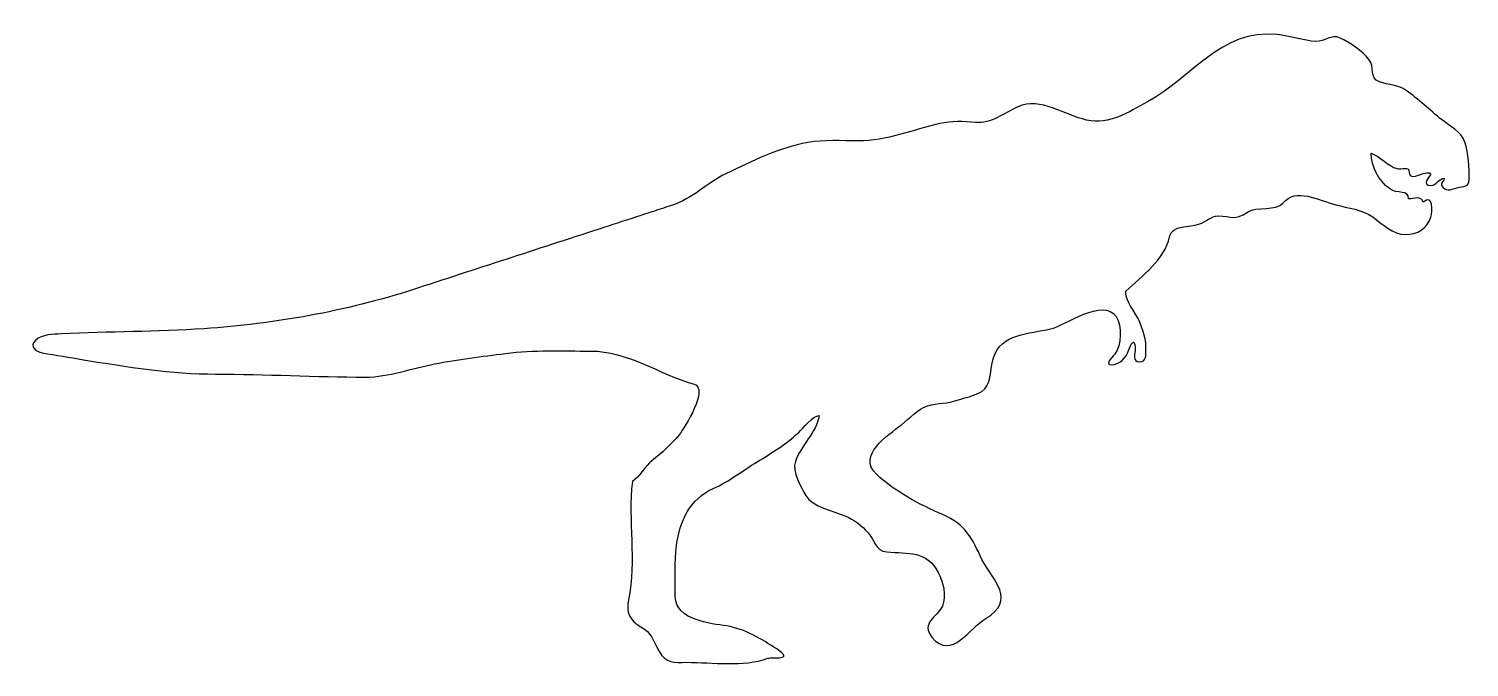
# Model space of a CAD drawing. Header units: centimetres. Extents: x -10 to 9.9, y -4.4 to 4.4.
import ezdxf

# ---------------------------------------------------------------- set-up
doc = ezdxf.new("R2010")
doc.units = ezdxf.units.CM
doc.header["$MEASUREMENT"] = 0
doc.layers.add('Camada 1', color=7, linetype='Continuous')

msp = doc.modelspace()

# ---------------------------------------------------------------- linework, layer by layer
at = {"layer": 'Camada 1'}
msp.add_open_spline([(0.23282, -4.27105), (-0.10857, -4.39326), (-0.5286, -4.32627), (-0.88727, -4.32627), (-0.88727, -4.32627), (-1.05933, -4.32627), (-1.17643, -4.34617), (-1.27287, -4.1695), (-1.27287, -4.1695), (-1.34891, -4.03213), (-1.37455, -3.91645), (-1.52147, -3.8353), (-1.52147, -3.8353), (-1.67011, -3.75262), (-1.72888, -3.63459), (-1.69366, -3.46528), (-1.69366, -3.46528), (-1.57693, -2.90786), (-1.70424, -2.38499), (-1.63804, -1.82912), (-1.63804, -1.82912), (-1.54475, -1.77467), (-1.45931, -1.61817), (-1.36758, -1.54387), (-1.36758, -1.54387), (-1.2324, -1.43552), (-1.10077, -1.32352), (-0.99243, -1.18692), (-0.99243, -1.18692), (-0.91745, -1.0927), (-0.57698, -0.54496), (-0.78635, -0.48633), (-0.78635, -0.48633), (-1.27048, -0.35049), (-1.70348, -0.03045), (-2.21314, -0.03045), (-2.21314, -0.03045), (-2.60726, -0.03045), (-2.99993, -0.01383), (-3.39107, -0.06328), (-3.39107, -0.06328), (-3.71727, -0.10477), (-4.04586, -0.14731), (-4.36892, -0.20801), (-4.36892, -0.20801), (-4.67523, -0.26519), (-5.01112, -0.39031), (-5.32203, -0.39031), (-5.32203, -0.39031), (-6.01291, -0.39031), (-6.70408, -0.3479), (-7.3938, -0.3479), (-7.3938, -0.3479), (-7.99231, -0.3479), (-8.62705, -0.24794), (-9.21903, -0.14941), (-9.21903, -0.14941), (-9.4085, -0.11787), (-9.59783, -0.08633), (-9.78733, -0.05479), (-9.78733, -0.05479), (-9.87395, -0.04026), (-9.97288, 0.03038), (-9.88128, 0.11663), (-9.88128, 0.11663), (-9.78786, 0.20376), (-9.6417, 0.19997), (-9.52118, 0.20627), (-9.52118, 0.20627), (-8.86456, 0.24082), (-8.20652, 0.23178), (-7.55056, 0.2781), (-7.55056, 0.2781), (-6.58488, 0.34602), (-5.59434, 0.51612), (-4.67224, 0.81616), (-4.67224, 0.81616), (-3.81308, 1.09527), (-2.95393, 1.37462), (-2.09488, 1.65402), (-2.09488, 1.65402), (-1.76251, 1.7621), (-1.4299, 1.87032), (-1.09767, 1.97827), (-1.09767, 1.97827), (-0.80234, 2.07431), (-0.61221, 2.28839), (-0.33755, 2.42108), (-0.33755, 2.42108), (0.01615, 2.59459), (0.39482, 2.7775), (0.78502, 2.84738), (0.78502, 2.84738), (1.0114, 2.88807), (1.25164, 2.87172), (1.4814, 2.87066), (1.4814, 2.87066), (1.87708, 2.87066), (2.22488, 3.02219), (2.60696, 3.10879), (2.60696, 3.10879), (2.7755, 3.14713), (2.92938, 3.14046), (3.09842, 3.12517), (3.09842, 3.12517), (3.31747, 3.10554), (3.4941, 3.25262), (3.68384, 3.33845), (3.68384, 3.33845), (4.00393, 3.48318), (4.33051, 3.22277), (4.63539, 3.158), (4.63539, 3.158), (4.9531, 3.09074), (5.20565, 3.26227), (5.47547, 3.40726), (5.47547, 3.40726), (6.08809, 3.73897), (6.48274, 4.41675), (7.26445, 4.33838), (7.26445, 4.33838), (7.44005, 4.32047), (7.63108, 4.25086), (7.80068, 4.243), (7.80068, 4.243), (7.9208, 4.2366), (8.01711, 4.34846), (8.13644, 4.28973), (8.13644, 4.28973), (8.26413, 4.22546), (8.44574, 4.10995), (8.53421, 3.99533), (8.53421, 3.99533), (8.61822, 3.88542), (8.52947, 3.74175), (8.67894, 3.68444), (8.67894, 3.68444), (8.79853, 3.63877), (8.94297, 3.64597), (9.04846, 3.56704), (9.04846, 3.56704), (9.21909, 3.44327), (9.37112, 3.29709), (9.53498, 3.16495), (9.53498, 3.16495), (9.64933, 3.07153), (9.80636, 3.00453), (9.8574, 2.85417), (9.8574, 2.85417), (9.91053, 2.69754), (9.91786, 2.49928), (9.91786, 2.33535), (9.91786, 2.33535), (9.91786, 2.2261), (9.8451, 2.25161), (9.74879, 2.22216), (9.74879, 2.22216), (9.64933, 2.19155), (9.60041, 2.16498), (9.53498, 2.25499), (9.53498, 2.25499), (9.5253, 2.2923), (9.57292, 2.31833), (9.57292, 2.35445), (9.57292, 2.35445), (9.49992, 2.35445), (9.46539, 2.25499), (9.38686, 2.25499), (9.38686, 2.25499), (9.26724, 2.25499), (9.35466, 2.3704), (9.38686, 2.403), (9.38686, 2.403), (9.36514, 2.50677), (9.09063, 2.28222), (9.09063, 2.43494), (9.09063, 2.43494), (9.09063, 2.53045), (8.98358, 2.47092), (8.92132, 2.48794), (8.92132, 2.48794), (8.79411, 2.52236), (8.68814, 2.65674), (8.56358, 2.69953), (8.56358, 2.69953), (8.56358, 2.51607), (8.66957, 2.3194), (8.81663, 2.21172), (8.81663, 2.21172), (8.92786, 2.1302), (9.08201, 2.20283), (9.08201, 2.06871), (9.08201, 2.06871), (9.15866, 2.06871), (9.25105, 2.12393), (9.28114, 2.02225), (9.28114, 2.02225), (9.42534, 2.1501), (9.41018, 1.89155), (9.38713, 1.81905), (9.38713, 1.81905), (9.33636, 1.65824), (9.20264, 1.57775), (9.03804, 1.57775), (9.03804, 1.57775), (8.86138, 1.57775), (8.7211, 1.72248), (8.58817, 1.82008), (8.58817, 1.82008), (8.44739, 1.92239), (8.24143, 1.94438), (8.07707, 1.98677), (8.07707, 1.98677), (7.83371, 2.04971), (7.52727, 2.23265), (7.34616, 2.01267), (7.34616, 2.01267), (7.24959, 1.89646), (6.9858, 1.97158), (6.85599, 1.88678), (6.85599, 1.88678), (6.67541, 1.7656), (6.64088, 1.83392), (6.45194, 1.83392), (6.45194, 1.83392), (6.35301, 1.83392), (6.28523, 1.74782), (6.1918, 1.72597), (6.1918, 1.72597), (6.05049, 1.66564), (5.81419, 1.72414), (5.77804, 1.54449), (5.77804, 1.54449), (5.7147, 1.22731), (5.39752, 1.00866), (5.17587, 0.79498), (5.17587, 0.79498), (5.15179, 0.68766), (5.31509, 0.48735), (5.35878, 0.38961), (5.35878, 0.38961), (5.41506, 0.26438), (5.46451, 0.11757), (5.45302, -0.02206), (5.45302, -0.02206), (5.45302, -0.08855), (5.46191, -0.18065), (5.3664, -0.18065), (5.3664, -0.18065), (5.26409, -0.18065), (5.30647, -0.06548), (5.30412, 0.01183), (5.30412, 0.01183), (5.29756, 0.16688), (5.24313, 0.06353), (5.21488, -0.021), (5.21488, -0.021), (5.18009, -0.12607), (5.09267, -0.22081), (4.97514, -0.22081), (4.97514, -0.22081), (4.86732, -0.22081), (5.02515, -0.07489), (5.02668, -0.07254), (5.02668, -0.07254), (5.11357, 0.05308), (5.12979, 0.31333), (5.0416, 0.44472), (5.0416, 0.44472), (4.86179, 0.71216), (4.33892, 0.32068), (4.13374, 0.27435), (4.13374, 0.27435), (3.85111, 0.20918), (3.4473, 0.21167), (3.34758, -0.12448), (3.34758, -0.12448), (3.30964, -0.25103), (3.31726, -0.39182), (3.25887, -0.51167), (3.25887, -0.51167), (3.19997, -0.63102), (2.96026, -0.67082), (2.848, -0.70744), (2.848, -0.70744), (2.72108, -0.75898), (2.57244, -0.7425), (2.4416, -0.78594), (2.4416, -0.78594), (2.30447, -0.832), (2.18826, -0.95866), (2.07679, -1.04817), (2.07679, -1.04817), (1.88991, -1.19811), (1.45761, -1.46846), (1.73397, -1.73069), (1.73397, -1.73069), (1.98048, -1.9636), (2.3369, -2.15648), (2.64731, -2.28759), (2.64731, -2.28759), (2.95375, -2.41739), (3.05871, -2.61575), (3.18695, -2.90836), (3.18695, -2.90836), (3.34501, -3.19361), (3.67108, -3.47153), (3.2419, -3.72092), (3.2419, -3.72092), (3.02417, -3.84681), (2.76822, -4.30898), (2.49866, -3.98029), (2.49866, -3.98029), (2.33639, -3.78217), (2.56959, -3.70523), (2.64257, -3.55032), (2.64257, -3.55032), (2.70485, -3.41843), (2.65043, -3.20721), (2.58605, -3.085), (2.58605, -3.085), (2.4251, -2.78015), (2.17047, -2.82775), (1.87474, -2.80264), (1.87474, -2.80264), (1.71824, -2.7906), (1.7062, -2.63436), (1.61801, -2.53779), (1.61801, -2.53779), (1.52694, -2.43783), (1.42145, -2.35618), (1.29638, -2.30408), (1.29638, -2.30408), (1.13543, -2.23682), (0.84783, -2.18578), (0.75832, -2.02484), (0.75832, -2.02484), (0.69289, -1.90707), (0.56361, -1.69459), (0.6128, -1.55404), (0.6128, -1.55404), (0.69236, -1.32819), (0.89963, -1.16227), (0.94361, -0.91944), (0.94361, -0.91944), (0.85646, -0.91944), (0.71332, -1.10208), (0.65913, -1.15286), (0.65913, -1.15286), (0.48406, -1.31825), (0.28988, -1.4326), (0.08562, -1.55849), (0.08562, -1.55849), (-0.12467, -1.68829), (-0.29713, -1.82699), (-0.52414, -1.92854), (-0.52414, -1.92854), (-0.84341, -2.07118), (-0.98446, -2.37891), (-1.02793, -2.71128), (-1.02793, -2.71128), (-1.05854, -2.94575), (-1.04534, -3.18367), (-1.04534, -3.41944), (-1.04534, -3.41944), (-1.04534, -3.7471), (-0.55372, -3.79002), (-0.33536, -3.82481), (-0.33536, -3.82481), (-0.07903, -3.86564), (0.14121, -4.00433), (0.35634, -4.14199), (0.35634, -4.14199), (0.61229, -4.30849), (0.29248, -4.24962), (0.23282, -4.27105)], degree=3, knots=[0, 0, 0, 0, 0.01052632, 0.01052632, 0.01052632, 0.01052632, 0.02105263, 0.02105263, 0.02105263, 0.02105263, 0.03157895, 0.03157895, 0.03157895, 0.03157895, 0.04210526, 0.04210526, 0.04210526, 0.04210526, 0.05263158, 0.05263158, 0.05263158, 0.05263158, 0.06315789, 0.06315789, 0.06315789, 0.06315789, 0.07368421, 0.07368421, 0.07368421, 0.07368421, 0.08421053, 0.08421053, 0.08421053, 0.08421053, 0.09473684, 0.09473684, 0.09473684, 0.09473684, 0.10526316, 0.10526316, 0.10526316, 0.10526316, 0.11578947, 0.11578947, 0.11578947, 0.11578947, 0.12631579, 0.12631579, 0.12631579, 0.12631579, 0.13684211, 0.13684211, 0.13684211, 0.13684211, 0.14736842, 0.14736842, 0.14736842, 0.14736842, 0.15789474, 0.15789474, 0.15789474, 0.15789474, 0.16842105, 0.16842105, 0.16842105, 0.16842105, 0.17894737, 0.17894737, 0.17894737, 0.17894737, 0.18947368, 0.18947368, 0.18947368, 0.18947368, 0.2, 0.2, 0.2, 0.2, 0.21052632, 0.21052632, 0.21052632, 0.21052632, 0.22105263, 0.22105263, 0.22105263, 0.22105263, 0.23157895, 0.23157895, 0.23157895, 0.23157895, 0.24210526, 0.24210526, 0.24210526, 0.24210526, 0.25263158, 0.25263158, 0.25263158, 0.25263158, 0.26315789, 0.26315789, 0.26315789, 0.26315789, 0.27368421, 0.27368421, 0.27368421, 0.27368421, 0.28421053, 0.28421053, 0.28421053, 0.28421053, 0.29473684, 0.29473684, 0.29473684, 0.29473684, 0.30526316, 0.30526316, 0.30526316, 0.30526316, 0.31578947, 0.31578947, 0.31578947, 0.31578947, 0.32631579, 0.32631579, 0.32631579, 0.32631579, 0.33684211, 0.33684211, 0.33684211, 0.33684211, 0.34736842, 0.34736842, 0.34736842, 0.34736842, 0.35789474, 0.35789474, 0.35789474, 0.35789474, 0.36842105, 0.36842105, 0.36842105, 0.36842105, 0.37894737, 0.37894737, 0.37894737, 0.37894737, 0.38947368, 0.38947368, 0.38947368, 0.38947368, 0.4, 0.4, 0.4, 0.4, 0.41052632, 0.41052632, 0.41052632, 0.41052632, 0.42105263, 0.42105263, 0.42105263, 0.42105263, 0.43157895, 0.43157895, 0.43157895, 0.43157895, 0.44210526, 0.44210526, 0.44210526, 0.44210526, 0.45263158, 0.45263158, 0.45263158, 0.45263158, 0.46315789, 0.46315789, 0.46315789, 0.46315789, 0.47368421, 0.47368421, 0.47368421, 0.47368421, 0.48421053, 0.48421053, 0.48421053, 0.48421053, 0.49473684, 0.49473684, 0.49473684, 0.49473684, 0.50526316, 0.50526316, 0.50526316, 0.50526316, 0.51578947, 0.51578947, 0.51578947, 0.51578947, 0.52631579, 0.52631579, 0.52631579, 0.52631579, 0.53684211, 0.53684211, 0.53684211, 0.53684211, 0.54736842, 0.54736842, 0.54736842, 0.54736842, 0.55789474, 0.55789474, 0.55789474, 0.55789474, 0.56842105, 0.56842105, 0.56842105, 0.56842105, 0.57894737, 0.57894737, 0.57894737, 0.57894737, 0.58947368, 0.58947368, 0.58947368, 0.58947368, 0.6, 0.6, 0.6, 0.6, 0.61052632, 0.61052632, 0.61052632, 0.61052632, 0.62105263, 0.62105263, 0.62105263, 0.62105263, 0.63157895, 0.63157895, 0.63157895, 0.63157895, 0.64210526, 0.64210526, 0.64210526, 0.64210526, 0.65263158, 0.65263158, 0.65263158, 0.65263158, 0.66315789, 0.66315789, 0.66315789, 0.66315789, 0.67368421, 0.67368421, 0.67368421, 0.67368421, 0.68421053, 0.68421053, 0.68421053, 0.68421053, 0.69473684, 0.69473684, 0.69473684, 0.69473684, 0.70526316, 0.70526316, 0.70526316, 0.70526316, 0.71578947, 0.71578947, 0.71578947, 0.71578947, 0.72631579, 0.72631579, 0.72631579, 0.72631579, 0.73684211, 0.73684211, 0.73684211, 0.73684211, 0.74736842, 0.74736842, 0.74736842, 0.74736842, 0.75789474, 0.75789474, 0.75789474, 0.75789474, 0.76842105, 0.76842105, 0.76842105, 0.76842105, 0.77894737, 0.77894737, 0.77894737, 0.77894737, 0.78947368, 0.78947368, 0.78947368, 0.78947368, 0.8, 0.8, 0.8, 0.8, 0.81052632, 0.81052632, 0.81052632, 0.81052632, 0.82105263, 0.82105263, 0.82105263, 0.82105263, 0.83157895, 0.83157895, 0.83157895, 0.83157895, 0.84210526, 0.84210526, 0.84210526, 0.84210526, 0.85263158, 0.85263158, 0.85263158, 0.85263158, 0.86315789, 0.86315789, 0.86315789, 0.86315789, 0.87368421, 0.87368421, 0.87368421, 0.87368421, 0.88421053, 0.88421053, 0.88421053, 0.88421053, 0.89473684, 0.89473684, 0.89473684, 0.89473684, 0.90526316, 0.90526316, 0.90526316, 0.90526316, 0.91578947, 0.91578947, 0.91578947, 0.91578947, 0.92631579, 0.92631579, 0.92631579, 0.92631579, 0.93684211, 0.93684211, 0.93684211, 0.93684211, 0.94736842, 0.94736842, 0.94736842, 0.94736842, 0.95789474, 0.95789474, 0.95789474, 0.95789474, 0.96842105, 0.96842105, 0.96842105, 0.96842105, 0.97894737, 0.97894737, 0.97894737, 0.97894737, 1, 1, 1, 1], dxfattribs=at)

doc.saveas('drawing.dxf')
